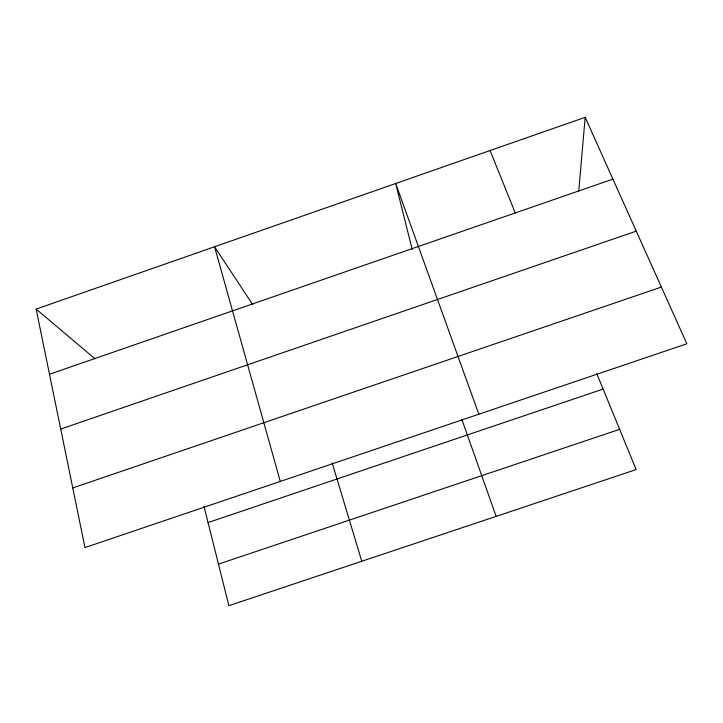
<?xml version="1.0" encoding="UTF-8"?>
<svg xmlns="http://www.w3.org/2000/svg" width="723" height="723" viewBox="0 0 723 723"><rect width="100%" height="100%" fill="white"/><g stroke="black" fill="none" stroke-linecap="round" stroke-linejoin="round"><path stroke-width="1.08" d="M578.752 191.044L585.169 117.325L36.15 309.083L84.971 547.564L686.85 343.786L585.169 117.325M49.489 374.261L612.914 179.123M60.714 429.064L636.267 231.143M72.761 487.935L661.382 287.076M208.061 522.557L603.127 389.073M218.463 564.13L619.638 429.335M36.15 309.083L94.966 358.78M252.815 304.754L214.568 246.769L280.289 481.437M596.809 373.692L636.15 469.589L228.866 605.675L203.976 506.217M490.058 150.547L515.264 212.942M478.834 414.216L395.689 183.506L412.2 249.498M461.852 419.385L496.132 516.376M332.146 462.819L361.762 561.274"/></g></svg>
